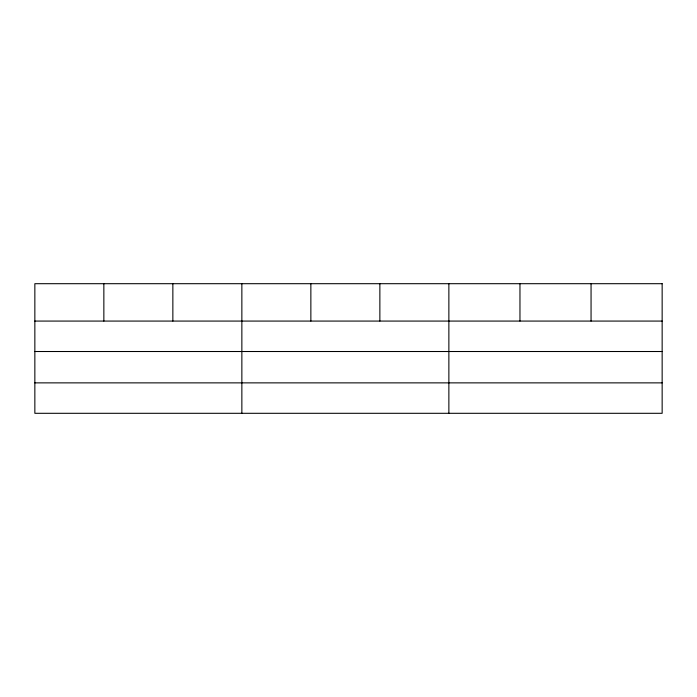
<?xml version="1.0" encoding="UTF-8"?>
<svg xmlns="http://www.w3.org/2000/svg" width="697" height="697" viewBox="0 0 697 697"><rect width="100%" height="100%" fill="white"/><g stroke="black" fill="none" stroke-linecap="round" stroke-linejoin="round"><path stroke-width="1.05" d="M34.85 321.073L662.15 321.073M34.85 351.515L662.15 351.515M34.85 382.871L662.15 382.871M591.056 283.696L591.056 321.073M519.962 283.696L519.962 321.073M448.868 283.696L448.868 413.304M379.865 283.696L379.865 321.073M310.862 283.696L310.862 321.073M241.859 283.696L241.859 413.304M172.856 283.696L172.856 321.073M103.853 283.696L103.853 321.073M662.15 283.696L34.85 283.696L34.85 413.304L662.15 413.304L662.15 283.696"/></g></svg>
